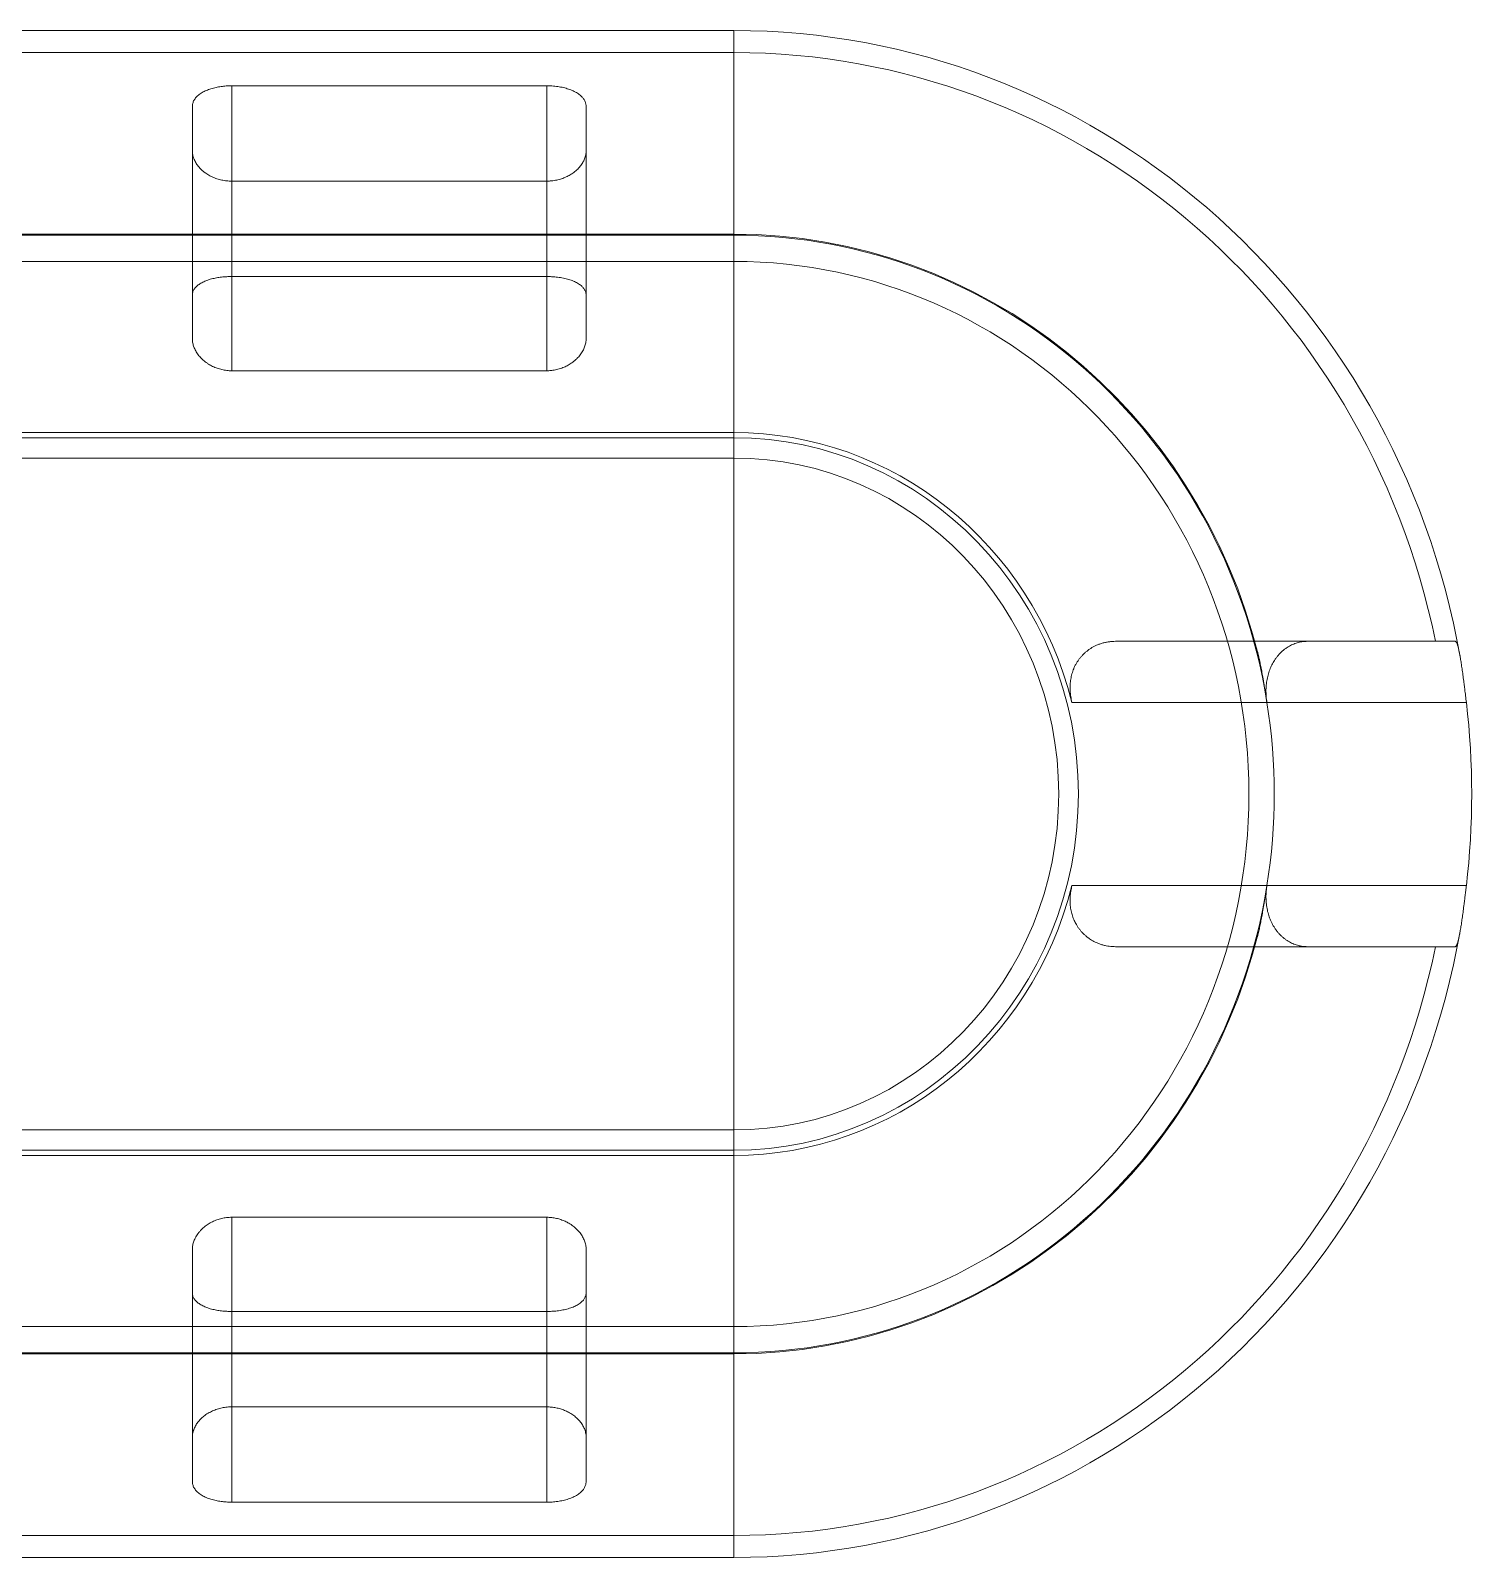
# Model space of a CAD drawing. Header units: millimetres. Extents: x 2680 to 2954, y 1171 to 1387.
# Drawn here: x 2797.5 to 2844.8, y 1336.5 to 1386.5 of the extents above; entities that cross this region are included whole.
import ezdxf

# ---------------------------------------------------------------- set-up
doc = ezdxf.new("R2010")
doc.units = ezdxf.units.MM

msp = doc.modelspace()

# ---------------------------------------------------------------- linework, layer by layer
at = {"color": 7, "linetype": 'Continuous', "lineweight": 15, "extrusion": (-0.253745, -3.38569e-15, 0.967271)}
for p, q in [((2820.574, 1386.537, 37.925), (2704.501, 1386.537, 7.476)), ((2820.574, 1373.203, 37.925), (2820.574, 1386.537, 37.925)), ((2820.574, 1385.816, 37.925), (2704.501, 1385.816, 7.476)), ((2820.574, 1385.816, 37.925), (2820.574, 1337.257, 37.925)), ((2804.13, 1384.727, 33.611), (2814.448, 1384.727, 36.318)), ((2804.13, 1384.727, 33.611), (2804.13, 1378.481, 33.611)), ((2814.448, 1384.727, 36.318), (2814.448, 1378.481, 36.318)), ((2802.841, 1382.6, 33.273), (2802.841, 1384.046, 33.273)), ((2802.841, 1384.046, 33.273), (2802.841, 1377.867, 33.273)), ((2815.737, 1384.046, 36.656), (2815.737, 1382.6, 36.656)), ((2815.737, 1384.046, 36.656), (2815.737, 1377.867, 36.656)), ((2802.841, 1382.6, 33.273), (2802.841, 1376.447, 33.273)), ((2815.737, 1382.6, 36.656), (2815.737, 1376.447, 36.656)), ((2814.448, 1381.606, 36.318), (2804.13, 1381.606, 33.611)), ((2804.13, 1381.606, 33.611), (2804.13, 1375.397, 33.611)), ((2814.448, 1381.606, 36.318), (2814.448, 1375.397, 36.318)), ((2820.574, 1379.87, 37.925), (2750.93, 1379.87, 19.656)), ((2820.574, 1379.837, 37.925), (2750.93, 1379.837, 19.656)), ((2820.574, 1379.837, 37.925), (2820.574, 1379.87, 37.925)), ((2820.574, 1379.87, 37.925), (2820.574, 1373.373, 37.925)), ((2820.574, 1378.977, 37.925), (2704.501, 1378.977, 7.476)), ((2820.574, 1373.203, 37.925), (2820.574, 1378.977, 37.925)), ((2804.13, 1378.481, 33.611), (2814.448, 1378.481, 36.318)), ((2802.841, 1376.447, 33.273), (2802.841, 1377.867, 33.273)), ((2815.737, 1377.867, 36.656), (2815.737, 1376.447, 36.656)), ((2814.448, 1375.397, 36.318), (2804.13, 1375.397, 33.611)), ((2820.574, 1373.203, 37.925), (2704.501, 1373.203, 7.476)), ((2820.574, 1373.373, 37.925), (2750.93, 1373.373, 19.656)), ((2820.574, 1372.537, 37.925), (2704.501, 1372.537, 7.476)), ((2820.574, 1372.537, 37.925), (2820.574, 1350.537, 37.925)), ((2837.586, 1366.537, 42.388), (2833.078, 1366.537, 41.205)), ((2833.078, 1366.537, 41.205), (2839.374, 1366.537, 42.857)), ((2837.586, 1366.537, 42.388), (2844.201, 1366.537, 44.123)), ((2839.374, 1366.537, 42.857), (2843.555, 1366.537, 43.954)), ((2831.649, 1364.537, 40.831), (2838.032, 1364.537, 42.505)), ((2838.035, 1364.537, 42.506), (2844.565, 1364.537, 44.219)), ((2831.649, 1358.537, 40.831), (2838.032, 1358.537, 42.505)), ((2838.035, 1358.537, 42.506), (2844.565, 1358.537, 44.219)), ((2833.078, 1356.537, 41.205), (2837.586, 1356.537, 42.388)), ((2833.078, 1356.537, 41.205), (2839.374, 1356.537, 42.857)), ((2837.586, 1356.537, 42.388), (2844.201, 1356.537, 44.123)), ((2843.555, 1356.537, 43.954), (2839.374, 1356.537, 42.857)), ((2820.574, 1350.537, 37.925), (2704.501, 1350.537, 7.476)), ((2820.574, 1349.87, 37.925), (2704.501, 1349.87, 7.476)), ((2820.574, 1349.7, 37.925), (2778.014, 1349.7, 26.76)), ((2820.574, 1349.87, 37.925), (2820.574, 1336.537, 37.925)), ((2820.574, 1344.096, 37.925), (2820.574, 1349.87, 37.925)), ((2820.574, 1349.7, 37.925), (2820.574, 1343.203, 37.925)), ((2814.448, 1347.676, 36.318), (2804.13, 1347.676, 33.611)), ((2804.13, 1341.467, 33.611), (2804.13, 1347.676, 33.611)), ((2814.448, 1341.467, 36.318), (2814.448, 1347.676, 36.318)), ((2802.841, 1346.626, 33.273), (2802.841, 1345.207, 33.273)), ((2802.841, 1340.473, 33.273), (2802.841, 1346.626, 33.273)), ((2815.737, 1345.207, 36.656), (2815.737, 1346.626, 36.656)), ((2815.737, 1340.473, 36.656), (2815.737, 1346.626, 36.656)), ((2802.841, 1339.027, 33.273), (2802.841, 1345.207, 33.273)), ((2815.737, 1339.027, 36.656), (2815.737, 1345.207, 36.656)), ((2804.13, 1344.592, 33.611), (2814.448, 1344.592, 36.318)), ((2804.13, 1338.347, 33.611), (2804.13, 1344.592, 33.611)), ((2814.448, 1338.347, 36.318), (2814.448, 1344.592, 36.318)), ((2820.574, 1344.096, 37.925), (2704.501, 1344.096, 7.476)), ((2820.574, 1343.237, 37.925), (2778.014, 1343.237, 26.76)), ((2820.574, 1343.203, 37.925), (2778.014, 1343.203, 26.76)), ((2820.574, 1343.203, 37.925), (2820.574, 1343.237, 37.925)), ((2814.448, 1341.467, 36.318), (2804.13, 1341.467, 33.611)), ((2802.841, 1340.473, 33.273), (2802.841, 1339.027, 33.273)), ((2815.737, 1339.027, 36.656), (2815.737, 1340.473, 36.656)), ((2804.13, 1338.347, 33.611), (2814.448, 1338.347, 36.318)), ((2820.574, 1337.257, 37.925), (2704.501, 1337.257, 7.476)), ((2704.501, 1336.537, 7.476), (2820.574, 1336.537, 37.925))]:
    msp.add_line(p, q, dxfattribs=at)
for radius, start, end in [(25, 100.3474, 180), (24.279, 101.8844, 180), (18.333, 104.1788, 180), (18.3, 99.4354, 180), (17.44, 360, 180), (11.837, 104.6815, 180), (11.667, 360, 180), (11.667, 360, 180), (11, 360, 180), (18.297, 80.5631, 99.4369), (24.983, 83.1033, 96.8967), (11.837, 360, 75.3185), (18.3, 360, 80.5646), (25, 360, 79.6529), (18.333, 360, 75.8212), (24.279, 360, 78.1156)]:
    msp.add_arc((-1361.537, 2737.883, -679.023), radius, start, end, dxfattribs=at)
at = {"color": 7, "linetype": 'Continuous', "lineweight": 15}
for points, knots in [([(2802.841, 1384.046, 33.273), (2802.841, 1384.064, 33.273), (2802.843, 1384.099, 33.274), (2802.854, 1384.152, 33.277), (2802.871, 1384.204, 33.281), (2802.896, 1384.255, 33.288), (2802.928, 1384.305, 33.296), (2802.967, 1384.353, 33.306), (2803.013, 1384.4, 33.318), (2803.067, 1384.444, 33.332), (2803.127, 1384.486, 33.348), (2803.192, 1384.524, 33.365), (2803.261, 1384.559, 33.383), (2803.333, 1384.59, 33.402), (2803.411, 1384.618, 33.423), (2803.492, 1384.644, 33.444), (2803.575, 1384.665, 33.466), (2803.657, 1384.683, 33.487), (2803.739, 1384.697, 33.509), (2803.823, 1384.709, 33.531), (2803.909, 1384.718, 33.553), (2803.989, 1384.723, 33.574), (2804.063, 1384.726, 33.594), (2804.108, 1384.726, 33.606), (2804.13, 1384.727, 33.611)], [0, 0, 0, 0, 0.050139, 0.100447, 0.150804, 0.201095, 0.251219, 0.301542, 0.352078, 0.402666, 0.453166, 0.50346, 0.549362, 0.595469, 0.641631, 0.687708, 0.733585, 0.774216, 0.81501, 0.855857, 0.896639, 0.937261, 0.968631, 1, 1, 1, 1]), ([(2814.448, 1384.727, 36.318), (2814.476, 1384.726, 36.326), (2814.533, 1384.726, 36.341), (2814.623, 1384.721, 36.364), (2814.715, 1384.714, 36.388), (2814.81, 1384.702, 36.413), (2814.903, 1384.686, 36.437), (2814.993, 1384.668, 36.461), (2815.079, 1384.646, 36.484), (2815.163, 1384.62, 36.506), (2815.241, 1384.592, 36.526), (2815.316, 1384.559, 36.546), (2815.387, 1384.524, 36.565), (2815.453, 1384.485, 36.582), (2815.513, 1384.443, 36.598), (2815.564, 1384.401, 36.611), (2815.606, 1384.359, 36.622), (2815.641, 1384.317, 36.631), (2815.671, 1384.274, 36.639), (2815.695, 1384.23, 36.645), (2815.714, 1384.185, 36.65), (2815.728, 1384.139, 36.654), (2815.736, 1384.093, 36.656), (2815.737, 1384.062, 36.656), (2815.737, 1384.046, 36.656)], [0, 0, 0, 0, 0.039668, 0.079338, 0.124959, 0.170738, 0.216523, 0.262155, 0.308744, 0.35548, 0.402229, 0.448833, 0.498675, 0.548664, 0.598669, 0.648529, 0.692404, 0.7364, 0.780445, 0.824456, 0.868345, 0.912216, 0.956126, 1, 1, 1, 1]), ([(2804.13, 1381.606, 33.611), (2804.103, 1381.606, 33.604), (2804.047, 1381.607, 33.59), (2803.965, 1381.614, 33.568), (2803.882, 1381.625, 33.546), (2803.801, 1381.64, 33.525), (2803.721, 1381.66, 33.504), (2803.643, 1381.683, 33.484), (2803.567, 1381.711, 33.464), (2803.491, 1381.744, 33.444), (2803.417, 1381.78, 33.424), (2803.348, 1381.82, 33.406), (2803.278, 1381.865, 33.388), (2803.21, 1381.916, 33.37), (2803.145, 1381.973, 33.353), (2803.086, 1382.032, 33.338), (2803.034, 1382.092, 33.324), (2802.988, 1382.153, 33.312), (2802.949, 1382.215, 33.302), (2802.916, 1382.278, 33.293), (2802.889, 1382.341, 33.286), (2802.867, 1382.405, 33.28), (2802.852, 1382.47, 33.276), (2802.842, 1382.535, 33.274), (2802.841, 1382.578, 33.273), (2802.841, 1382.6, 33.273)], [0, 0, 0, 0, 0.036433, 0.07293, 0.109368, 0.146856, 0.184458, 0.222073, 0.259581, 0.300586, 0.341696, 0.382825, 0.423854, 0.472584, 0.521436, 0.570308, 0.619064, 0.666305, 0.713665, 0.761073, 0.808449, 0.855703, 0.903789, 0.951914, 1, 1, 1, 1]), ([(2815.737, 1382.6, 36.656), (2815.737, 1382.578, 36.656), (2815.736, 1382.535, 36.656), (2815.726, 1382.47, 36.653), (2815.71, 1382.405, 36.649), (2815.689, 1382.34, 36.644), (2815.661, 1382.275, 36.636), (2815.627, 1382.212, 36.628), (2815.588, 1382.15, 36.617), (2815.543, 1382.09, 36.605), (2815.491, 1382.031, 36.592), (2815.434, 1381.974, 36.577), (2815.371, 1381.919, 36.56), (2815.307, 1381.871, 36.544), (2815.243, 1381.828, 36.527), (2815.18, 1381.791, 36.51), (2815.114, 1381.757, 36.493), (2815.044, 1381.725, 36.475), (2814.972, 1381.696, 36.455), (2814.895, 1381.671, 36.435), (2814.816, 1381.649, 36.415), (2814.733, 1381.632, 36.393), (2814.65, 1381.618, 36.371), (2814.574, 1381.61, 36.351), (2814.506, 1381.607, 36.333), (2814.467, 1381.606, 36.323), (2814.448, 1381.606, 36.318)], [0, 0, 0, 0, 0.0479619, 0.0960836, 0.1442834, 0.1924796, 0.2405925, 0.2885481, 0.3356379, 0.382934, 0.4303117, 0.4776562, 0.5248796, 0.571919, 0.6093696, 0.6469397, 0.684535, 0.7220724, 0.759493, 0.7972341, 0.835157, 0.8731254, 0.9110122, 0.9487213, 0.9743616, 1, 1, 1, 1]), ([(2802.841, 1377.867, 33.273), (2802.841, 1377.883, 33.273), (2802.843, 1377.915, 33.274), (2802.853, 1377.963, 33.276), (2802.87, 1378.011, 33.281), (2802.894, 1378.056, 33.287), (2802.924, 1378.101, 33.295), (2802.962, 1378.144, 33.305), (2803.006, 1378.185, 33.317), (2803.058, 1378.225, 33.33), (2803.116, 1378.262, 33.345), (2803.178, 1378.296, 33.362), (2803.245, 1378.327, 33.379), (2803.315, 1378.354, 33.398), (2803.389, 1378.38, 33.417), (2803.468, 1378.402, 33.438), (2803.549, 1378.422, 33.459), (2803.63, 1378.438, 33.48), (2803.711, 1378.451, 33.501), (2803.794, 1378.462, 33.523), (2803.879, 1378.471, 33.546), (2803.964, 1378.477, 33.568), (2804.048, 1378.48, 33.59), (2804.103, 1378.481, 33.604), (2804.13, 1378.481, 33.611)], [0, 0, 0, 0, 0.048858, 0.097879, 0.146948, 0.195953, 0.244797, 0.293817, 0.343038, 0.392313, 0.441505, 0.490501, 0.535709, 0.581106, 0.626559, 0.671936, 0.717125, 0.758099, 0.799232, 0.840416, 0.881541, 0.922508, 0.961254, 1, 1, 1, 1]), ([(2814.448, 1378.481, 36.318), (2814.475, 1378.481, 36.325), (2814.528, 1378.48, 36.339), (2814.615, 1378.477, 36.362), (2814.708, 1378.47, 36.386), (2814.805, 1378.46, 36.412), (2814.9, 1378.446, 36.437), (2814.992, 1378.43, 36.461), (2815.081, 1378.41, 36.484), (2815.166, 1378.387, 36.506), (2815.246, 1378.361, 36.528), (2815.322, 1378.332, 36.548), (2815.394, 1378.299, 36.566), (2815.46, 1378.263, 36.584), (2815.52, 1378.225, 36.599), (2815.57, 1378.187, 36.612), (2815.612, 1378.148, 36.623), (2815.646, 1378.11, 36.632), (2815.675, 1378.071, 36.64), (2815.698, 1378.031, 36.646), (2815.716, 1377.99, 36.651), (2815.729, 1377.949, 36.654), (2815.736, 1377.908, 36.656), (2815.737, 1377.88, 36.656), (2815.737, 1377.867, 36.656)], [0, 0, 0, 0, 0.037726, 0.07545, 0.122579, 0.16987, 0.217169, 0.264304, 0.312108, 0.360066, 0.408034, 0.455852, 0.506145, 0.556594, 0.607055, 0.657365, 0.700834, 0.744426, 0.788066, 0.831672, 0.875153, 0.916757, 0.958394, 1, 1, 1, 1]), ([(2804.13, 1375.397, 33.611), (2804.103, 1375.397, 33.604), (2804.049, 1375.398, 33.59), (2803.968, 1375.405, 33.569), (2803.887, 1375.417, 33.548), (2803.808, 1375.433, 33.527), (2803.731, 1375.453, 33.507), (2803.654, 1375.477, 33.487), (2803.579, 1375.506, 33.467), (2803.505, 1375.539, 33.448), (2803.436, 1375.575, 33.429), (2803.365, 1375.617, 33.411), (2803.296, 1375.664, 33.393), (2803.228, 1375.717, 33.375), (2803.165, 1375.772, 33.358), (2803.108, 1375.83, 33.343), (2803.056, 1375.889, 33.33), (2803.01, 1375.95, 33.318), (2802.969, 1376.013, 33.307), (2802.934, 1376.077, 33.298), (2802.904, 1376.141, 33.29), (2802.88, 1376.205, 33.284), (2802.862, 1376.267, 33.279), (2802.85, 1376.327, 33.276), (2802.842, 1376.388, 33.274), (2802.841, 1376.428, 33.273), (2802.841, 1376.447, 33.273)], [0, 0, 0, 0, 0.035227, 0.070455, 0.106287, 0.142231, 0.178188, 0.214038, 0.252355, 0.290771, 0.329204, 0.367546, 0.413062, 0.458723, 0.50446, 0.55017, 0.595728, 0.642009, 0.688399, 0.734834, 0.781239, 0.827532, 0.870622, 0.913767, 0.956911, 1, 1, 1, 1]), ([(2815.737, 1376.447, 36.656), (2815.737, 1376.426, 36.656), (2815.736, 1376.382, 36.656), (2815.726, 1376.315, 36.653), (2815.711, 1376.248, 36.65), (2815.69, 1376.182, 36.644), (2815.663, 1376.115, 36.637), (2815.63, 1376.049, 36.628), (2815.591, 1375.984, 36.618), (2815.546, 1375.92, 36.606), (2815.494, 1375.857, 36.593), (2815.437, 1375.795, 36.578), (2815.373, 1375.736, 36.561), (2815.309, 1375.684, 36.544), (2815.246, 1375.639, 36.527), (2815.184, 1375.599, 36.511), (2815.118, 1375.562, 36.494), (2815.049, 1375.528, 36.476), (2814.976, 1375.497, 36.457), (2814.898, 1375.468, 36.436), (2814.816, 1375.444, 36.415), (2814.731, 1375.424, 36.393), (2814.652, 1375.411, 36.372), (2814.579, 1375.403, 36.353), (2814.514, 1375.398, 36.335), (2814.47, 1375.397, 36.324), (2814.448, 1375.397, 36.318)], [0, 0, 0, 0, 0.047388, 0.094926, 0.142537, 0.190147, 0.237681, 0.285068, 0.332858, 0.380856, 0.428933, 0.476976, 0.524898, 0.572637, 0.609793, 0.64707, 0.684365, 0.7216, 0.758725, 0.797544, 0.836493, 0.875423, 0.914214, 0.942802, 0.971418, 1, 1, 1, 1]), ([(2833.078, 1366.537, 41.205), (2833.041, 1366.536, 41.196), (2832.967, 1366.534, 41.176), (2832.857, 1366.522, 41.147), (2832.747, 1366.503, 41.119), (2832.639, 1366.476, 41.09), (2832.532, 1366.44, 41.062), (2832.434, 1366.399, 41.036), (2832.344, 1366.353, 41.013), (2832.262, 1366.305, 40.991), (2832.182, 1366.25, 40.97), (2832.105, 1366.189, 40.95), (2832.031, 1366.122, 40.931), (2831.963, 1366.051, 40.913), (2831.901, 1365.977, 40.897), (2831.846, 1365.901, 40.882), (2831.794, 1365.819, 40.868), (2831.746, 1365.731, 40.856), (2831.707, 1365.644, 40.846), (2831.674, 1365.559, 40.837), (2831.648, 1365.476, 40.83), (2831.626, 1365.39, 40.825), (2831.609, 1365.301, 40.82), (2831.596, 1365.21, 40.817), (2831.589, 1365.117, 40.815), (2831.586, 1365.021, 40.814), (2831.589, 1364.924, 40.815), (2831.596, 1364.827, 40.817), (2831.609, 1364.729, 40.82), (2831.626, 1364.633, 40.825), (2831.642, 1364.569, 40.829), (2831.649, 1364.537, 40.831)], [0, 0, 0, 0, 0.046404, 0.092925, 0.139492, 0.186045, 0.232534, 0.278919, 0.316777, 0.354745, 0.392749, 0.43073, 0.468643, 0.506466, 0.539887, 0.573414, 0.606954, 0.640437, 0.673822, 0.700895, 0.728059, 0.755242, 0.782384, 0.809438, 0.836608, 0.863884, 0.891198, 0.918478, 0.945651, 0.972825, 1, 1, 1, 1]), ([(2837.767, 1366.027, 42.435), (2837.761, 1366.052, 42.434), (2837.749, 1366.1, 42.431), (2837.732, 1366.167, 42.426), (2837.715, 1366.229, 42.422), (2837.698, 1366.287, 42.417), (2837.682, 1366.339, 42.413), (2837.667, 1366.386, 42.409), (2837.653, 1366.426, 42.405), (2837.639, 1366.46, 42.402), (2837.627, 1366.488, 42.399), (2837.615, 1366.51, 42.396), (2837.604, 1366.526, 42.393), (2837.594, 1366.535, 42.39), (2837.589, 1366.536, 42.389), (2837.586, 1366.537, 42.388)], [0, 0, 0, 0, 0.076355, 0.152766, 0.229121, 0.307669, 0.38628, 0.464827, 0.541192, 0.617617, 0.693981, 0.772618, 0.851321, 0.929957, 1, 1, 1, 1]), ([(2838.032, 1364.537, 42.505), (2838.027, 1364.571, 42.504), (2838.017, 1364.639, 42.501), (2838.008, 1364.742, 42.499), (2838.003, 1364.845, 42.497), (2838.002, 1364.948, 42.497), (2838.006, 1365.048, 42.498), (2838.015, 1365.147, 42.501), (2838.029, 1365.244, 42.504), (2838.047, 1365.339, 42.509), (2838.069, 1365.431, 42.515), (2838.095, 1365.52, 42.521), (2838.125, 1365.606, 42.529), (2838.159, 1365.688, 42.538), (2838.196, 1365.767, 42.548), (2838.236, 1365.842, 42.559), (2838.282, 1365.918, 42.571), (2838.336, 1365.995, 42.585), (2838.396, 1366.071, 42.6), (2838.459, 1366.141, 42.617), (2838.526, 1366.206, 42.634), (2838.594, 1366.264, 42.652), (2838.664, 1366.315, 42.671), (2838.734, 1366.36, 42.689), (2838.805, 1366.399, 42.708), (2838.877, 1366.434, 42.727), (2838.95, 1366.463, 42.746), (2839.026, 1366.488, 42.766), (2839.103, 1366.508, 42.786), (2839.18, 1366.522, 42.806), (2839.252, 1366.531, 42.825), (2839.316, 1366.536, 42.842), (2839.355, 1366.536, 42.852), (2839.374, 1366.537, 42.857)], [0, 0, 0, 0, 0.029179, 0.058462, 0.087779, 0.117058, 0.146232, 0.175379, 0.204621, 0.233903, 0.263161, 0.292322, 0.321934, 0.351616, 0.381333, 0.411035, 0.440664, 0.477361, 0.514158, 0.551027, 0.587918, 0.624767, 0.661497, 0.696652, 0.731839, 0.76703, 0.802189, 0.838352, 0.874545, 0.910739, 0.946905, 0.973452, 1, 1, 1, 1]), ([(2843.555, 1366.537, 43.954), (2843.583, 1366.537, 43.961), (2843.64, 1366.537, 43.976), (2843.719, 1366.537, 43.997), (2843.792, 1366.537, 44.016), (2843.861, 1366.537, 44.034), (2843.924, 1366.537, 44.051), (2843.98, 1366.537, 44.065), (2844.029, 1366.537, 44.078), (2844.072, 1366.537, 44.09), (2844.111, 1366.537, 44.1), (2844.145, 1366.537, 44.109), (2844.176, 1366.537, 44.117), (2844.193, 1366.537, 44.121), (2844.201, 1366.537, 44.123)], [0, 0, 0, 0, 0.087976, 0.175962, 0.263938, 0.352253, 0.440578, 0.528894, 0.607289, 0.685691, 0.764086, 0.842722, 0.921364, 1, 1, 1, 1]), ([(2844.201, 1366.537, 44.123), (2844.205, 1366.536, 44.124), (2844.212, 1366.535, 44.126), (2844.224, 1366.525, 44.129), (2844.236, 1366.509, 44.132), (2844.248, 1366.486, 44.136), (2844.26, 1366.458, 44.139), (2844.273, 1366.424, 44.142), (2844.285, 1366.383, 44.145), (2844.298, 1366.336, 44.149), (2844.311, 1366.284, 44.152), (2844.324, 1366.226, 44.156), (2844.337, 1366.163, 44.159), (2844.35, 1366.095, 44.162), (2844.364, 1366.021, 44.166), (2844.377, 1365.943, 44.169), (2844.39, 1365.86, 44.173), (2844.404, 1365.773, 44.177), (2844.418, 1365.682, 44.18), (2844.431, 1365.587, 44.184), (2844.445, 1365.49, 44.187), (2844.459, 1365.388, 44.191), (2844.472, 1365.284, 44.195), (2844.486, 1365.178, 44.198), (2844.5, 1365.07, 44.202), (2844.513, 1364.962, 44.205), (2844.527, 1364.855, 44.209), (2844.539, 1364.749, 44.212), (2844.552, 1364.643, 44.215), (2844.56, 1364.572, 44.218), (2844.565, 1364.537, 44.219)], [0, 0, 0, 0, 0.035874, 0.071862, 0.107907, 0.143953, 0.179941, 0.215816, 0.251687, 0.287671, 0.323712, 0.359753, 0.395738, 0.431609, 0.467544, 0.503592, 0.539697, 0.575802, 0.611851, 0.647786, 0.683769, 0.719866, 0.756021, 0.792176, 0.828273, 0.864256, 0.898169, 0.932128, 0.966088, 1, 1, 1, 1]), ([(2838.035, 1364.537, 42.506), (2838.029, 1364.574, 42.504), (2838.017, 1364.649, 42.501), (2837.999, 1364.761, 42.496), (2837.981, 1364.873, 42.492), (2837.962, 1364.986, 42.487), (2837.944, 1365.098, 42.482), (2837.926, 1365.207, 42.477), (2837.908, 1365.312, 42.472), (2837.89, 1365.415, 42.468), (2837.872, 1365.515, 42.463), (2837.854, 1365.614, 42.458), (2837.836, 1365.709, 42.453), (2837.819, 1365.791, 42.449), (2837.805, 1365.861, 42.445), (2837.792, 1365.918, 42.442), (2837.78, 1365.974, 42.439), (2837.771, 1366.01, 42.437), (2837.767, 1366.027, 42.435)], [0, 0, 0, 0, 0.06678, 0.133613, 0.200393, 0.269114, 0.33789, 0.406609, 0.473391, 0.540223, 0.607005, 0.675728, 0.744508, 0.813231, 0.859783, 0.906335, 0.953167, 1, 1, 1, 1]), ([(2831.649, 1358.537, 40.831), (2831.642, 1358.506, 40.829), (2831.627, 1358.444, 40.825), (2831.61, 1358.35, 40.82), (2831.598, 1358.256, 40.817), (2831.59, 1358.162, 40.815), (2831.586, 1358.069, 40.814), (2831.588, 1357.976, 40.814), (2831.594, 1357.885, 40.816), (2831.605, 1357.796, 40.819), (2831.621, 1357.709, 40.823), (2831.64, 1357.626, 40.828), (2831.664, 1357.546, 40.834), (2831.691, 1357.469, 40.842), (2831.722, 1357.395, 40.85), (2831.756, 1357.325, 40.858), (2831.796, 1357.251, 40.869), (2831.843, 1357.176, 40.881), (2831.898, 1357.101, 40.896), (2831.956, 1357.03, 40.911), (2832.017, 1356.965, 40.927), (2832.081, 1356.905, 40.944), (2832.149, 1356.849, 40.962), (2832.219, 1356.797, 40.98), (2832.292, 1356.75, 40.999), (2832.367, 1356.708, 41.019), (2832.452, 1356.666, 41.041), (2832.549, 1356.627, 41.067), (2832.658, 1356.592, 41.095), (2832.765, 1356.567, 41.123), (2832.87, 1356.549, 41.151), (2832.974, 1356.539, 41.178), (2833.043, 1356.537, 41.196), (2833.078, 1356.537, 41.205)], [0, 0, 0, 0, 0.026227, 0.052546, 0.07889, 0.105195, 0.131411, 0.157662, 0.184004, 0.210384, 0.236738, 0.262999, 0.288745, 0.314553, 0.340392, 0.366218, 0.391981, 0.424932, 0.45797, 0.491075, 0.524203, 0.557298, 0.590286, 0.62467, 0.659085, 0.693505, 0.727894, 0.775028, 0.822194, 0.869333, 0.912881, 0.95645, 1, 1, 1, 1]), ([(2837.767, 1357.046, 42.435), (2837.773, 1357.071, 42.437), (2837.785, 1357.122, 42.44), (2837.803, 1357.204, 42.445), (2837.821, 1357.291, 42.45), (2837.839, 1357.383, 42.454), (2837.858, 1357.479, 42.459), (2837.876, 1357.578, 42.464), (2837.894, 1357.679, 42.469), (2837.911, 1357.782, 42.473), (2837.929, 1357.888, 42.478), (2837.948, 1357.998, 42.483), (2837.966, 1358.11, 42.488), (2837.983, 1358.211, 42.492), (2837.997, 1358.301, 42.496), (2838.01, 1358.379, 42.499), (2838.023, 1358.458, 42.503), (2838.031, 1358.51, 42.505), (2838.035, 1358.537, 42.506)], [0, 0, 0, 0, 0.066779, 0.13361, 0.200389, 0.269107, 0.337883, 0.406602, 0.473381, 0.540212, 0.606992, 0.675712, 0.744489, 0.813209, 0.859767, 0.906324, 0.953162, 1, 1, 1, 1]), ([(2839.374, 1356.537, 42.857), (2839.34, 1356.537, 42.848), (2839.271, 1356.539, 42.83), (2839.17, 1356.552, 42.803), (2839.076, 1356.571, 42.779), (2838.992, 1356.596, 42.757), (2838.916, 1356.623, 42.737), (2838.841, 1356.656, 42.717), (2838.766, 1356.694, 42.698), (2838.692, 1356.739, 42.678), (2838.618, 1356.791, 42.659), (2838.546, 1356.849, 42.64), (2838.477, 1356.914, 42.622), (2838.41, 1356.985, 42.604), (2838.349, 1357.06, 42.588), (2838.292, 1357.14, 42.573), (2838.24, 1357.224, 42.56), (2838.192, 1357.313, 42.547), (2838.148, 1357.408, 42.536), (2838.112, 1357.503, 42.526), (2838.081, 1357.598, 42.518), (2838.057, 1357.69, 42.512), (2838.037, 1357.785, 42.506), (2838.021, 1357.883, 42.502), (2838.009, 1357.986, 42.499), (2838.003, 1358.092, 42.497), (2838.002, 1358.203, 42.497), (2838.007, 1358.314, 42.498), (2838.016, 1358.426, 42.501), (2838.027, 1358.5, 42.504), (2838.032, 1358.537, 42.505)], [0, 0, 0, 0, 0.04714, 0.09431, 0.141447, 0.17771, 0.214004, 0.250295, 0.286553, 0.324588, 0.362739, 0.400931, 0.439103, 0.477206, 0.515209, 0.550578, 0.586063, 0.621567, 0.657014, 0.692351, 0.722167, 0.752084, 0.782027, 0.811926, 0.841726, 0.87329, 0.904986, 0.93673, 0.968432, 1, 1, 1, 1]), ([(2844.565, 1358.537, 44.219), (2844.56, 1358.499, 44.218), (2844.551, 1358.423, 44.215), (2844.538, 1358.31, 44.212), (2844.524, 1358.198, 44.208), (2844.51, 1358.087, 44.204), (2844.497, 1357.977, 44.201), (2844.483, 1357.869, 44.197), (2844.469, 1357.764, 44.194), (2844.455, 1357.661, 44.19), (2844.442, 1357.56, 44.186), (2844.428, 1357.462, 44.183), (2844.414, 1357.369, 44.179), (2844.401, 1357.278, 44.176), (2844.387, 1357.193, 44.172), (2844.374, 1357.111, 44.169), (2844.36, 1357.033, 44.165), (2844.347, 1356.961, 44.162), (2844.334, 1356.893, 44.158), (2844.321, 1356.831, 44.155), (2844.308, 1356.775, 44.151), (2844.295, 1356.724, 44.148), (2844.282, 1356.679, 44.145), (2844.269, 1356.64, 44.141), (2844.257, 1356.607, 44.138), (2844.245, 1356.58, 44.135), (2844.233, 1356.561, 44.132), (2844.222, 1356.547, 44.129), (2844.212, 1356.538, 44.126), (2844.205, 1356.537, 44.124), (2844.201, 1356.537, 44.123)], [0, 0, 0, 0, 0.035997, 0.072108, 0.108276, 0.144445, 0.180556, 0.216553, 0.25255, 0.28866, 0.324827, 0.360995, 0.397105, 0.433101, 0.469106, 0.505224, 0.5414, 0.577577, 0.613695, 0.649699, 0.68567, 0.721755, 0.757898, 0.794041, 0.830126, 0.866097, 0.899549, 0.933048, 0.966547, 1, 1, 1, 1]), ([(2837.586, 1356.537, 42.388), (2837.589, 1356.537, 42.389), (2837.595, 1356.538, 42.39), (2837.604, 1356.548, 42.393), (2837.615, 1356.563, 42.396), (2837.627, 1356.585, 42.399), (2837.639, 1356.613, 42.402), (2837.653, 1356.648, 42.405), (2837.667, 1356.687, 42.409), (2837.682, 1356.732, 42.413), (2837.697, 1356.783, 42.417), (2837.713, 1356.84, 42.421), (2837.731, 1356.902, 42.426), (2837.748, 1356.971, 42.431), (2837.761, 1357.021, 42.434), (2837.767, 1357.046, 42.435)], [0, 0, 0, 0, 0.075549, 0.151157, 0.226707, 0.304476, 0.382308, 0.460077, 0.535616, 0.611212, 0.686751, 0.764432, 0.842176, 0.919858, 1, 1, 1, 1]), ([(2844.201, 1356.537, 44.123), (2844.193, 1356.537, 44.121), (2844.176, 1356.537, 44.117), (2844.145, 1356.537, 44.109), (2844.113, 1356.537, 44.1), (2844.081, 1356.537, 44.092), (2844.05, 1356.537, 44.084), (2844.016, 1356.537, 44.075), (2843.976, 1356.537, 44.064), (2843.928, 1356.537, 44.052), (2843.871, 1356.537, 44.037), (2843.812, 1356.537, 44.021), (2843.751, 1356.537, 44.005), (2843.689, 1356.537, 43.989), (2843.624, 1356.537, 43.972), (2843.578, 1356.537, 43.96), (2843.555, 1356.537, 43.954)], [0, 0, 0, 0, 0.079036, 0.158079, 0.237115, 0.29651, 0.355904, 0.415068, 0.474232, 0.554262, 0.634298, 0.714327, 0.785706, 0.857083, 0.928541, 1, 1, 1, 1]), ([(2804.13, 1347.676, 33.611), (2804.102, 1347.676, 33.604), (2804.046, 1347.675, 33.589), (2803.961, 1347.667, 33.567), (2803.878, 1347.655, 33.545), (2803.797, 1347.638, 33.524), (2803.719, 1347.617, 33.504), (2803.643, 1347.592, 33.484), (2803.571, 1347.564, 33.465), (2803.498, 1347.531, 33.446), (2803.426, 1347.493, 33.427), (2803.356, 1347.45, 33.408), (2803.29, 1347.405, 33.391), (2803.228, 1347.357, 33.375), (2803.167, 1347.303, 33.359), (2803.106, 1347.242, 33.343), (2803.048, 1347.174, 33.327), (2802.997, 1347.104, 33.314), (2802.953, 1347.032, 33.303), (2802.917, 1346.962, 33.293), (2802.889, 1346.893, 33.286), (2802.867, 1346.826, 33.28), (2802.852, 1346.759, 33.276), (2802.842, 1346.692, 33.274), (2802.841, 1346.648, 33.273), (2802.841, 1346.626, 33.273)], [0, 0, 0, 0, 0.03671, 0.073556, 0.11041, 0.147134, 0.183561, 0.220089, 0.256632, 0.293082, 0.334294, 0.375636, 0.41705, 0.458441, 0.499693, 0.551794, 0.604066, 0.656416, 0.708728, 0.760863, 0.808615, 0.85648, 0.904384, 0.952248, 1, 1, 1, 1]), ([(2815.737, 1346.626, 36.656), (2815.737, 1346.649, 36.656), (2815.735, 1346.696, 36.656), (2815.725, 1346.767, 36.653), (2815.708, 1346.836, 36.649), (2815.685, 1346.904, 36.643), (2815.657, 1346.97, 36.635), (2815.623, 1347.036, 36.626), (2815.584, 1347.1, 36.616), (2815.538, 1347.164, 36.604), (2815.488, 1347.224, 36.591), (2815.434, 1347.281, 36.577), (2815.376, 1347.335, 36.562), (2815.313, 1347.386, 36.545), (2815.245, 1347.435, 36.527), (2815.178, 1347.478, 36.51), (2815.112, 1347.514, 36.492), (2815.048, 1347.546, 36.475), (2814.981, 1347.574, 36.458), (2814.912, 1347.6, 36.44), (2814.84, 1347.623, 36.421), (2814.765, 1347.641, 36.401), (2814.688, 1347.657, 36.381), (2814.61, 1347.668, 36.361), (2814.53, 1347.674, 36.34), (2814.476, 1347.676, 36.326), (2814.449, 1347.676, 36.318), (2814.448, 1347.676, 36.318)], [0, 0, 0, 0, 0.05059, 0.101226, 0.151817, 0.199003, 0.24635, 0.293769, 0.341174, 0.388488, 0.435651, 0.479173, 0.522835, 0.566522, 0.610139, 0.653621, 0.687927, 0.722346, 0.756787, 0.791173, 0.825451, 0.860008, 0.894725, 0.929489, 0.964183, 0.998719, 1, 1, 1, 1]), ([(2802.841, 1345.207, 33.273), (2802.841, 1345.19, 33.273), (2802.843, 1345.158, 33.274), (2802.853, 1345.11, 33.276), (2802.87, 1345.063, 33.281), (2802.894, 1345.017, 33.287), (2802.924, 1344.972, 33.295), (2802.962, 1344.929, 33.305), (2803.006, 1344.888, 33.317), (2803.058, 1344.849, 33.33), (2803.116, 1344.811, 33.345), (2803.178, 1344.777, 33.362), (2803.245, 1344.747, 33.379), (2803.315, 1344.719, 33.398), (2803.389, 1344.694, 33.417), (2803.468, 1344.671, 33.438), (2803.549, 1344.652, 33.459), (2803.63, 1344.635, 33.48), (2803.711, 1344.622, 33.501), (2803.794, 1344.611, 33.523), (2803.879, 1344.602, 33.546), (2803.964, 1344.597, 33.568), (2804.048, 1344.593, 33.59), (2804.103, 1344.592, 33.604), (2804.13, 1344.592, 33.611)], [0, 0, 0, 0, 0.048858, 0.097879, 0.146948, 0.195953, 0.244797, 0.293817, 0.343038, 0.392313, 0.441505, 0.490501, 0.535709, 0.581106, 0.626559, 0.671936, 0.717125, 0.758099, 0.799232, 0.840416, 0.881541, 0.922508, 0.961254, 1, 1, 1, 1]), ([(2814.448, 1344.592, 36.318), (2814.475, 1344.592, 36.325), (2814.53, 1344.593, 36.34), (2814.611, 1344.596, 36.361), (2814.698, 1344.602, 36.384), (2814.789, 1344.611, 36.408), (2814.885, 1344.624, 36.433), (2814.977, 1344.641, 36.457), (2815.066, 1344.66, 36.48), (2815.152, 1344.683, 36.503), (2815.234, 1344.708, 36.524), (2815.31, 1344.737, 36.544), (2815.382, 1344.768, 36.563), (2815.449, 1344.803, 36.581), (2815.511, 1344.842, 36.597), (2815.565, 1344.882, 36.611), (2815.61, 1344.923, 36.623), (2815.647, 1344.964, 36.633), (2815.676, 1345.004, 36.64), (2815.7, 1345.045, 36.647), (2815.718, 1345.087, 36.651), (2815.73, 1345.128, 36.654), (2815.736, 1345.168, 36.656), (2815.737, 1345.194, 36.656), (2815.737, 1345.207, 36.656)], [0, 0, 0, 0, 0.0383297, 0.0767068, 0.1150365, 0.1621454, 0.209418, 0.2566928, 0.3038123, 0.3519906, 0.400327, 0.4486711, 0.4968655, 0.5478885, 0.5990681, 0.6502597, 0.7012991, 0.7455687, 0.789962, 0.8344063, 0.8788141, 0.9230942, 0.9615472, 1, 1, 1, 1]), ([(2804.13, 1341.467, 33.611), (2804.125, 1341.467, 33.61), (2804.091, 1341.467, 33.601), (2804.027, 1341.465, 33.584), (2803.941, 1341.456, 33.562), (2803.855, 1341.444, 33.539), (2803.772, 1341.426, 33.518), (2803.692, 1341.405, 33.496), (2803.614, 1341.38, 33.476), (2803.539, 1341.351, 33.456), (2803.465, 1341.317, 33.437), (2803.392, 1341.279, 33.418), (2803.32, 1341.236, 33.399), (2803.253, 1341.19, 33.381), (2803.192, 1341.142, 33.365), (2803.137, 1341.093, 33.351), (2803.087, 1341.042, 33.338), (2803.041, 1340.99, 33.326), (2803, 1340.937, 33.315), (2802.962, 1340.879, 33.305), (2802.927, 1340.817, 33.296), (2802.896, 1340.75, 33.288), (2802.872, 1340.682, 33.281), (2802.854, 1340.614, 33.277), (2802.843, 1340.544, 33.274), (2802.841, 1340.498, 33.273), (2802.841, 1340.473, 33.273)], [0, 0, 0, 0, 0.006837, 0.045145, 0.083592, 0.122049, 0.160369, 0.19849, 0.23672, 0.274965, 0.313107, 0.356341, 0.399684, 0.443045, 0.486304, 0.527963, 0.569719, 0.611518, 0.653295, 0.694971, 0.745057, 0.795279, 0.845552, 0.895783, 0.945877, 1, 1, 1, 1]), ([(2815.737, 1340.473, 36.656), (2815.737, 1340.497, 36.656), (2815.735, 1340.546, 36.656), (2815.723, 1340.619, 36.653), (2815.705, 1340.688, 36.648), (2815.68, 1340.755, 36.641), (2815.651, 1340.818, 36.634), (2815.616, 1340.88, 36.625), (2815.575, 1340.941, 36.614), (2815.528, 1341.001, 36.601), (2815.477, 1341.057, 36.588), (2815.422, 1341.11, 36.574), (2815.364, 1341.159, 36.559), (2815.301, 1341.207, 36.542), (2815.234, 1341.251, 36.524), (2815.166, 1341.29, 36.507), (2815.099, 1341.324, 36.489), (2815.034, 1341.353, 36.472), (2814.966, 1341.379, 36.454), (2814.896, 1341.402, 36.436), (2814.824, 1341.422, 36.417), (2814.75, 1341.438, 36.397), (2814.676, 1341.451, 36.378), (2814.601, 1341.46, 36.358), (2814.524, 1341.466, 36.338), (2814.473, 1341.467, 36.325), (2814.448, 1341.467, 36.318)], [0, 0, 0, 0, 0.053735, 0.107525, 0.16126, 0.208257, 0.255425, 0.302665, 0.34989, 0.397018, 0.443991, 0.486689, 0.529526, 0.57239, 0.615187, 0.657849, 0.692563, 0.727393, 0.76225, 0.797051, 0.831738, 0.865306, 0.899011, 0.932758, 0.966446, 1, 1, 1, 1]), ([(2802.841, 1339.027, 33.273), (2802.841, 1339.01, 33.273), (2802.843, 1338.974, 33.274), (2802.854, 1338.921, 33.277), (2802.871, 1338.869, 33.281), (2802.896, 1338.818, 33.288), (2802.928, 1338.768, 33.296), (2802.967, 1338.72, 33.306), (2803.013, 1338.674, 33.318), (2803.067, 1338.629, 33.332), (2803.127, 1338.587, 33.348), (2803.192, 1338.549, 33.365), (2803.261, 1338.514, 33.383), (2803.333, 1338.483, 33.402), (2803.411, 1338.455, 33.423), (2803.492, 1338.43, 33.444), (2803.575, 1338.408, 33.466), (2803.657, 1338.39, 33.487), (2803.739, 1338.376, 33.509), (2803.823, 1338.364, 33.531), (2803.909, 1338.356, 33.553), (2803.989, 1338.35, 33.574), (2804.063, 1338.347, 33.594), (2804.108, 1338.347, 33.606), (2804.13, 1338.347, 33.611)], [0, 0, 0, 0, 0.050139, 0.100447, 0.150804, 0.201095, 0.251219, 0.301542, 0.352078, 0.402666, 0.453166, 0.50346, 0.549362, 0.595469, 0.641631, 0.687708, 0.733585, 0.774216, 0.81501, 0.855857, 0.896639, 0.937261, 0.968631, 1, 1, 1, 1]), ([(2814.448, 1338.347, 36.318), (2814.478, 1338.347, 36.326), (2814.537, 1338.347, 36.342), (2814.626, 1338.352, 36.365), (2814.717, 1338.36, 36.389), (2814.809, 1338.371, 36.413), (2814.901, 1338.387, 36.437), (2814.991, 1338.405, 36.461), (2815.077, 1338.427, 36.483), (2815.161, 1338.453, 36.505), (2815.24, 1338.481, 36.526), (2815.315, 1338.513, 36.546), (2815.386, 1338.549, 36.564), (2815.452, 1338.587, 36.581), (2815.513, 1338.63, 36.597), (2815.567, 1338.675, 36.612), (2815.611, 1338.72, 36.623), (2815.648, 1338.765, 36.633), (2815.677, 1338.809, 36.641), (2815.701, 1338.855, 36.647), (2815.719, 1338.901, 36.651), (2815.73, 1338.946, 36.654), (2815.736, 1338.988, 36.656), (2815.737, 1339.014, 36.656), (2815.737, 1339.027, 36.656)], [0, 0, 0, 0, 0.041451, 0.082962, 0.124413, 0.170037, 0.215812, 0.261597, 0.307231, 0.354424, 0.401763, 0.449116, 0.496325, 0.547261, 0.598346, 0.649446, 0.700401, 0.745401, 0.790527, 0.835703, 0.880842, 0.925855, 0.962927, 1, 1, 1, 1])]:
    msp.add_open_spline(points, degree=3, knots=knots, dxfattribs=at)

doc.saveas('drawing.dxf')
